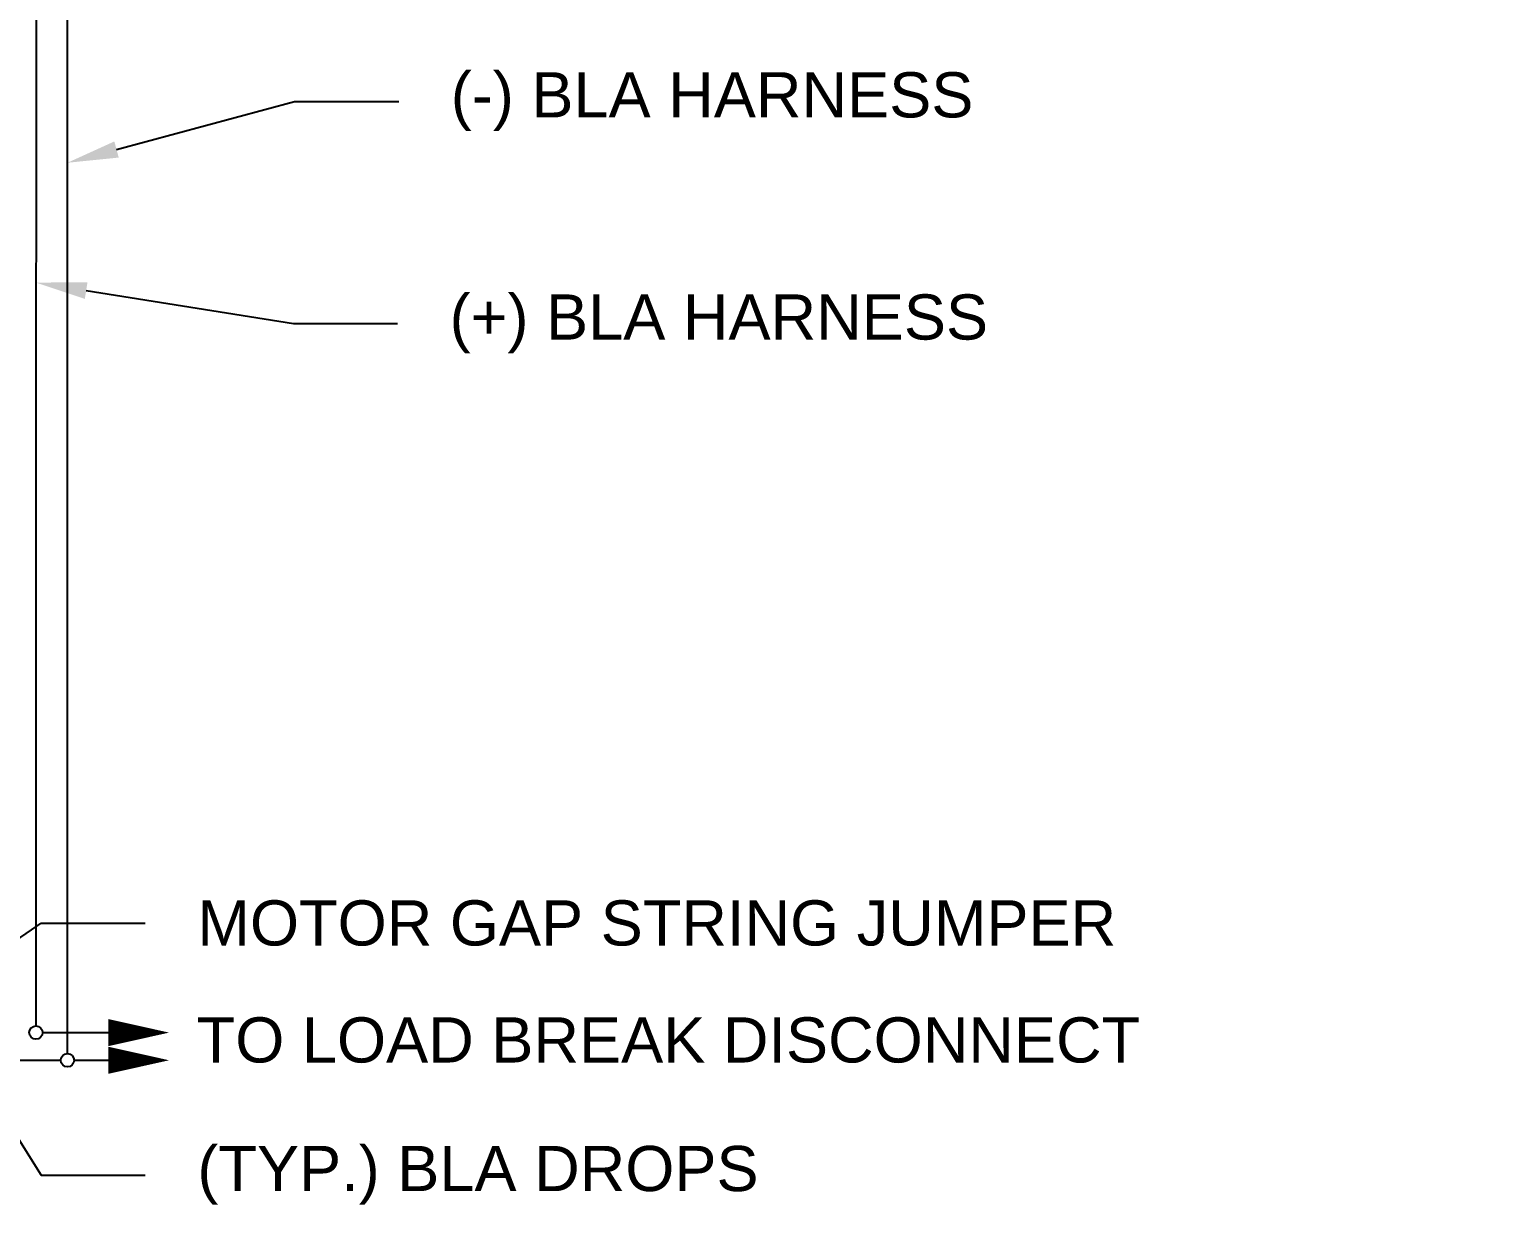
# Model space of a CAD drawing. Header units: feet. Extents: x -5.1 to 70.3, y -33 to 8.
# Drawn here: x 25.098 to 29.599, y -13.843 to -10.203 of the extents above; entities that cross this region are included whole.
import ezdxf
from ezdxf import colors
from ezdxf.entities.mleader import LeaderData, LeaderLine
from ezdxf.lldxf.tags import DXFTag
from ezdxf.math import Vec2, Vec3

# ---------------------------------------------------------------- set-up
doc = ezdxf.new("R2010")
doc.units = ezdxf.units.FT
doc.header["$MEASUREMENT"] = 0
for name, color, linetype in [('E-DC HARNESS-NEG', 170, 'DC HARNESS CABLE'), ('E-DC HARNESS-POS', 10, 'DC HARNESS CABLE'), ('E-HARN-COMP', 8, 'Continuous'), ('G-ANNO-TEXT', 1, 'Continuous')]:
    doc.layers.add(name, color=color, linetype=linetype)
doc.styles.add('NEI-A', font='arial.ttf')
tags = doc.linetypes.add('DC HARNESS CABLE', pattern='A,0.5,-0.2,["DH",Standard,S=0.1,R=0,X=-0.1,Y=-0.05],-0.2', length=0.9).pattern_tags.tags
tags[6] = DXFTag(74, 10)

msp = doc.modelspace()

# ---------------------------------------------------------------- linework, layer by layer
at = {"layer": 'E-DC HARNESS-NEG', "ltscale": 0.5}
for points in [[(25.2154, -13.351), (25.2153, -0.3594)], [(24.948, -13.3714), (25.195, -13.3714)], [(25.2359, -13.3714), (25.341, -13.3714)]]:
    msp.add_lwpolyline(points, dxfattribs=at)
at = {"layer": 'E-DC HARNESS-POS', "ltscale": 0.5}
for points in [[(25.119, -8.5733), (25.1186, -13.2659)], [(25.1391, -13.2864), (25.341, -13.2864)]]:
    msp.add_lwpolyline(points, dxfattribs=at)
at = {"layer": 'E-HARN-COMP'}
for centre in [(25.1186, -13.2864), (25.2154, -13.3714)]:
    msp.add_circle(centre, 0.0204, dxfattribs=at)

# ---------------------------------------------------------------- texts
at = {"layer": 'G-ANNO-TEXT', "insert": (28.5124, -13.3803, -0.159), "char_height": 0.138889, "width": 2.897592, "attachment_point": 9, "style": 'NEI-A', "bg_fill": 3, "box_fill_scale": 1.5, "bg_fill_color": 256, "bg_fill_transparency": 0}
msp.add_mtext('TO LOAD BREAK DISCONNECT', dxfattribs=at)

# ---------------------------------------------------------------- next in the draw order: linework, layer by layer
at = {"layer": 'E-DC HARNESS-NEG', "linetype": 'Continuous', "flags": 128}
msp.add_lwpolyline([(25.5279, -13.3714, 0, 0.0833, 0), (25.341, -13.3714, 0, 0, 0)], format="xyseb", dxfattribs=at)
at = {"layer": 'E-DC HARNESS-POS', "linetype": 'Continuous', "flags": 128}
msp.add_lwpolyline([(25.5279, -13.2864, 0, 0.0833, 0), (25.341, -13.2864, 0, 0, 0)], format="xyseb", dxfattribs=at)

# ---------------------------------------------------------------- next in the draw order: leaders
at = {"layer": 'G-ANNO-TEXT'}
ml = msp.add_multileader_mtext('Standard', dxfattribs=at)
ml.set_content('(-) BLA HARNESS', color=256, style='NEI-A')
ml.set_leader_properties()
ml.build(insert=Vec2(0, 0))
ml.multileader.update_dxf_attribs({"dogleg_length": 0.36, "arrow_head_size": 0.1563})
ctx = ml.context
ctx.base_point, ctx.char_height, ctx.arrow_head_size, ctx.landing_gap_size, ctx.plane_origin = Vec3(26.2335, -10.4251), 0.138889, 0.1563, 0.1601, Vec3(77.347, -49.3606)
notes = []
notes.append((ctx, [(0, (1, 1, 0), (25.9134, -10.4251), (1, 0), 0.3201, [(1, [(25.2154, -10.6134)], 0, [])])]))
ctx.mtext.insert, ctx.mtext.width, ctx.mtext.flow_direction = Vec3(26.3936, -10.3352), 3.135958, 5
ctx.mtext.has_bg_fill, ctx.mtext.bg_color, ctx.mtext.bg_scale_factor, ctx.mtext.bg_transparency, ctx.mtext.use_window_bg_color = 1, -1073741824, 1.5, 0, 1
ml = msp.add_multileader_mtext('Standard', dxfattribs=at)
ml.set_content('(+) BLA HARNESS', color=256, style='NEI-A')
ml.set_leader_properties()
ml.build(insert=Vec2(0, 0))
ml.multileader.update_dxf_attribs({"dogleg_length": 0.36, "arrow_head_size": 0.1563})
ctx = ml.context
ctx.base_point, ctx.char_height, ctx.arrow_head_size, ctx.landing_gap_size, ctx.plane_origin = Vec3(26.2299, -11.1078), 0.138889, 0.1563, 0.1601, Vec3(77.2636, -49.4995)
notes.append((ctx, [(0, (1, 1, 0), (25.9098, -11.1078), (1, 0), 0.3201, [(1, [(25.1186, -10.9816)], 0, [])])]))
ctx.mtext.insert, ctx.mtext.width, ctx.mtext.flow_direction = Vec3(26.39, -11.0179), 3.135958, 5
ctx.mtext.has_bg_fill, ctx.mtext.bg_color, ctx.mtext.bg_scale_factor, ctx.mtext.bg_transparency, ctx.mtext.use_window_bg_color = 1, -1073741824, 1.5, 0, 1
for ctx, leaders in notes:
    for number, flags, end, landing, length, lines in leaders:
        leader = LeaderData()
        leader.index, (leader.has_last_leader_line, leader.has_dogleg_vector, leader.attachment_direction) = number, flags
        leader.last_leader_point, leader.dogleg_vector, leader.dogleg_length = Vec3(end), Vec3(landing), length
        for number, points, colour, breaks in lines:
            line = LeaderLine()
            line.index, line.vertices, line.color, line.breaks = number, Vec3.list(points), colors.encode_raw_color(colour), breaks
            leader.lines.append(line)
        ctx.leaders.append(leader)

# ---------------------------------------------------------------- next in the draw order: leaders
ml = msp.add_multileader_mtext('Standard', dxfattribs=at)
ml.set_content('MOTOR GAP STRING JUMPER', color=256, style='NEI-A')
ml.set_leader_properties()
ml.build(insert=Vec2(0, 0))
ml.multileader.update_dxf_attribs({"dogleg_length": 0.36, "arrow_head_size": 0.1563})
ctx = ml.context
ctx.base_point, ctx.char_height, ctx.arrow_head_size, ctx.landing_gap_size, ctx.plane_origin = Vec3(25.4547, -12.9505, -0.159), 0.138889, 0.1563, 0.1601, Vec3(77.1222, -52.3981, -0.159)
notes = []
notes.append((ctx, [(0, (1, 1, 0), (25.1346, -12.9505, -0.159), (1, 0), 0.3201, [(0, [(24.2293, -13.5661, -0.159)], 0, [])])]))
ctx.mtext.insert, ctx.mtext.width, ctx.mtext.flow_direction = Vec3(25.6148, -12.8799, -0.159), 2.823221, 5
ctx.mtext.has_bg_fill, ctx.mtext.bg_color, ctx.mtext.bg_scale_factor, ctx.mtext.bg_transparency, ctx.mtext.use_window_bg_color = 1, -1073741824, 1.5, 0, 1
for ctx, leaders in notes:
    for number, flags, end, landing, length, lines in leaders:
        leader = LeaderData()
        leader.index, (leader.has_last_leader_line, leader.has_dogleg_vector, leader.attachment_direction) = number, flags
        leader.last_leader_point, leader.dogleg_vector, leader.dogleg_length = Vec3(end), Vec3(landing), length
        for number, points, colour, breaks in lines:
            line = LeaderLine()
            line.index, line.vertices, line.color, line.breaks = number, Vec3.list(points), colors.encode_raw_color(colour), breaks
            leader.lines.append(line)
        ctx.leaders.append(leader)

# ---------------------------------------------------------------- next in the draw order: leaders
ml = msp.add_multileader_mtext('Standard', dxfattribs=at)
ml.set_content('(TYP.) BLA DROPS', color=256, style='NEI-A')
ml.set_leader_properties()
ml.build(insert=Vec2(0, 0))
ml.multileader.update_dxf_attribs({"dogleg_length": 0.36, "arrow_head_size": 0.1563})
ctx = ml.context
ctx.base_point, ctx.char_height, ctx.arrow_head_size, ctx.landing_gap_size, ctx.plane_origin = Vec3(25.4547, -13.7244, -0.159), 0.138889, 0.1563, 0.1601, Vec3(77.1222, -52.8154, -0.159)
notes = []
notes.append((ctx, [(0, (1, 1, 0), (25.1346, -13.7244, -0.159), (1, 0), 0.3201, [(1, [(24.9275, -13.3919, -0.159)], 0, [])])]))
ctx.mtext.insert, ctx.mtext.width, ctx.mtext.flow_direction = Vec3(25.6148, -13.6346, -0.159), 1.716278, 5
ctx.mtext.has_bg_fill, ctx.mtext.bg_color, ctx.mtext.bg_scale_factor, ctx.mtext.bg_transparency, ctx.mtext.use_window_bg_color = 1, -1073741824, 1.5, 0, 1
for ctx, leaders in notes:
    for number, flags, end, landing, length, lines in leaders:
        leader = LeaderData()
        leader.index, (leader.has_last_leader_line, leader.has_dogleg_vector, leader.attachment_direction) = number, flags
        leader.last_leader_point, leader.dogleg_vector, leader.dogleg_length = Vec3(end), Vec3(landing), length
        for number, points, colour, breaks in lines:
            line = LeaderLine()
            line.index, line.vertices, line.color, line.breaks = number, Vec3.list(points), colors.encode_raw_color(colour), breaks
            leader.lines.append(line)
        ctx.leaders.append(leader)

doc.saveas('drawing.dxf')
